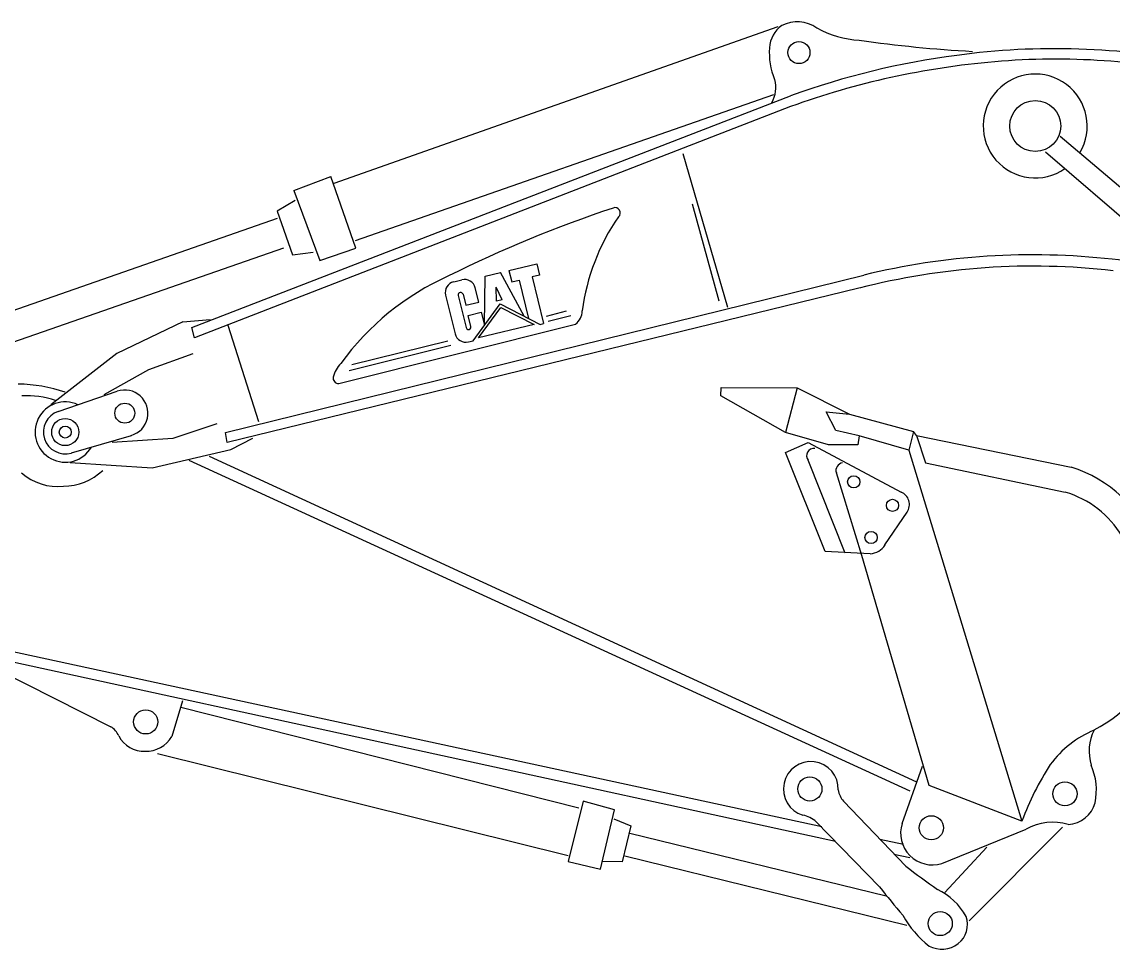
# Model space of a CAD drawing. Header units: centimetres. Extents: x 56177 to 99483, y 493 to 15482.
# Drawn here: x 57582 to 58018.5, y 2002.6 to 2373.7 of the extents above; entities that cross this region are included whole.
import ezdxf

# ---------------------------------------------------------------- set-up
doc = ezdxf.new("R2010")
doc.units = ezdxf.units.CM
doc.header["$MEASUREMENT"] = 0

# ---------------------------------------------------------------- blocks, each defined once
blk = doc.blocks.new('A$C6A4A5C65')
for p, q in [((2178, 3104.4), (3954.6, 3731)), ((1608.5, 2527.4), (4004.1, 3454.2)), ((2263.6, 2875.2), (3937.4, 3459)), ((3955.1, 3393), (1620.2, 2485.6)), ((5082.9, 3292.7), (5555.6, 2891)), ((3572.9, 3223.5), (3752.1, 2607.8)), ((5023.1, 3229.8), (5495.8, 2823.7)), ((2017.3, 3075.7), (2165, 3131.8)), ((2265.7, 2844.5), (2165, 3131.8)), ((2017.3, 3075.7), (2120.6, 2794.9)), ((2022.6, 3035.2), (1950.7, 2992.1)), ((3718.6, 2631.7), (3611.1, 3020.7)), ((1950.7, 2992.1), (2012.1, 2818.4)), ((184, 2346.7), (1951.1, 2964.8)), ((471.7, 2321.3), (1976.6, 2845.3)), ((2120.6, 2794.9), (2265.7, 2844.5)), ((2012.1, 2818.4), (2094.4, 2828.9)), ((2877.4, 2754.6), (2988.5, 2781.8)), ((2877.4, 2754.6), (2888.5, 2709.5)), ((2988.5, 2781.8), (2999.5, 2736.6)), ((1744.4, 2106.9), (4296.7, 2736.7)), ((2656.4, 2710), (2689.3, 2718.1)), ((2780.3, 2537.4), (2783, 2732.2)), ((2783, 2732.2), (2843.7, 2747)), ((2938, 2572.1), (2843.7, 2747)), ((2888.5, 2709.5), (2918.2, 2716.7)), ((2918.2, 2716.7), (2955.8, 2563)), ((2999.5, 2736.6), (2969.8, 2729.4)), ((2969.8, 2729.4), (3015.5, 2542.9)), ((4277.6, 2684.2), (1750.9, 2066.4)), ((2756.4, 2628.6), (2742.3, 2685.9)), ((2849.9, 2637.8), (2825.8, 2688.6)), ((2828, 2632.4), (2825.8, 2688.6)), ((2624.2, 2657), (2662.3, 2501.6)), ((2674.6, 2655), (2706.1, 2526.6)), ((2694, 2659.8), (2704.7, 2615.9)), ((2704.7, 2615.9), (2756.4, 2628.6)), ((2733.7, 2473.9), (2841.8, 2621.2)), ((2849.9, 2637.8), (2828, 2632.4)), ((2841.8, 2621.2), (3001.7, 2539.6)), ((2714.7, 2575.2), (2766.3, 2587.9)), ((2755.8, 2485.6), (2845.1, 2607.2)), ((2766.3, 2587.9), (2779.1, 2535.8)), ((2845.1, 2607.2), (2978, 2539.3)), ((3027.2, 2571.7), (3107.3, 2593.4)), ((1573.2, 2549.6), (1309.1, 2422.9)), ((1573.2, 2549.6), (1683, 2558.7)), ((1753.6, 2536.5), (1876.4, 2151.3)), ((2196.7, 2303.5), (3144, 2540.1)), ((2725.4, 2531.4), (2714.7, 2575.2)), ((2978, 2539.3), (2755.8, 2485.6)), ((3001.7, 2539.6), (3015.5, 2542.9)), ((3033.9, 2551.7), (3125.6, 2575.1)), ((1620.2, 2485.6), (1608.5, 2527.4)), ((2238.3, 2355.1), (2645.3, 2456.8)), ((2248.4, 2378.5), (2633.6, 2473.4)), ((2715.3, 2469.4), (2733.7, 2473.9)), ((1309.1, 2422.9), (1045.1, 2217.9)), ((1437.2, 2358.9), (1615, 2422.9)), ((1258.2, 2258.3), (1437.2, 2358.9)), ((1074.6, 2191.1), (1310.9, 2271.8)), ((3724.9, 2254), (3726.5, 2287)), ((3726.5, 2287), (4030.3, 2285.3)), ((4030.3, 2285.3), (3984.1, 2107.2)), ((4030.3, 2285.3), (4239.9, 2179.8)), ((3984.1, 2107.2), (3724.9, 2254)), ((4145.8, 2189.7), (4239.9, 2179.8)), ((4185.4, 2115.4), (4145.8, 2189.7)), ((1709.1, 2142.1), (1532.7, 2083.4)), ((4239.9, 2179.8), (4495.8, 2110.5)), ((1750.9, 2066.4), (1744.4, 2106.9)), ((4155.7, 2057.7), (3984.1, 2107.2)), ((4277.9, 2094), (4185.4, 2115.4)), ((4495.8, 2110.5), (4476.7, 2036.2)), ((4507.8, 2094.6), (4495.8, 2110.5)), ((1127.4, 2024.8), (1367.1, 2095.1)), ((1532.7, 2083.4), (1290.9, 2066.4)), ((1765.3, 2039), (1852.9, 2084.7)), ((3983.1, 2026.1), (4074.7, 2066.7)), ((4074.7, 2066.7), (4446.2, 1868.5)), ((4272.9, 2057.7), (4155.7, 2057.7)), ((4277.9, 2094), (4272.9, 2057.7)), ((4476.7, 2036.2), (4277.9, 2094)), ((4507.8, 2094.6), (5126.5, 1968.2)), ((4507.8, 2094.6), (4543.3, 1985.9)), ((1450.3, 1965.8), (1765.3, 2039)), ((1677.8, 2011.9), (4507.9, 708.7)), ((4142.5, 1631), (3983.1, 2026.1)), ((4476.7, 2036.2), (4929.5, 551.9)), ((1122.2, 1986.7), (1450.3, 1965.8)), ((1597.3, 1996.4), (4481.6, 672.5)), ((4222.3, 1624.5), (4074.7, 1995.6)), ((4543.3, 1985.9), (5102.8, 1867.7)), ((4288.4, 1614.3), (4187.1, 1945.6)), ((4381.6, 1656.6), (4470.3, 1788.3)), ((4322.5, 1621.3), (4142.5, 1631)), ((4558.1, 694.3), (4288.4, 1614.3)), ((655.4, 1281.4), (4128.7, 529.4)), ((636.8, 1244.2), (4183.9, 470.9)), ((712, 1218.5), (1284.7, 929)), ((1571.6, 1033.6), (1528.9, 890.4)), ((1565.6, 1007.3), (3157.5, 604.7)), ((1471.6, 822.8), (3113.9, 413.4)), ((4449.9, 542.5), (4532, 771.8)), ((4929.5, 551.9), (4558.1, 694.3)), ((3175, 630.9), (3114.1, 389.8)), ((3299.8, 596.3), (3175, 630.9)), ((4215.4, 631.2), (4465, 371.8)), ((3243.4, 359.8), (3299.8, 596.3)), ((3296.8, 561), (3364.4, 532.5)), ((3364.4, 532.5), (3330.6, 388.3)), ((4106.5, 549.2), (4359.5, 288.1)), ((4717.9, 152.5), (5091.5, 527.4)), ((3361.4, 503), (4386.3, 253.1)), ((4609, 381.8), (4945.8, 519.1)), ((4360.6, 479.2), (4455.2, 458.7)), ((4620.8, 266.4), (4788.3, 447.1)), ((3341, 413.3), (4469.2, 134.9)), ((4417.4, 420), (4481.6, 406)), ((3114.1, 389.8), (3243.4, 359.8)), ((3330.6, 388.3), (3253.2, 389.8))]:
    blk.add_line(p, q)
for centre, radius in [((4037.4, 3627.3), 44.1), ((4982.5, 3333.3), 102), ((1340.9, 2184.1), 39.9), ((1102.8, 2108.5), 54.3), ((1102.8, 2108.5), 23.8), ((4256.4, 1909.3), 24.5), ((4411.6, 1815.3), 24.5), ((4325.8, 1686.7), 24.5), ((1424.5, 948.7), 48.3), ((4081.1, 680.2), 48.3), ((5101.3, 660.8), 48.3), ((4566.9, 524.9), 48.3), ((4602.5, 141.5), 48.3)]:
    blk.add_circle(centre, radius)
for centre, radius, start, end in [((4041.1, 3637.3), 122.1, 126.285, 175.768), ((4030.3, 3613.3), 136.9, 55.0392, 116.6549), ((4307.9, 4095.1), 419.8, 241.6695, 266.0299), ((5038.4, 9095.8), 5472.5, 262.022, 266.7836), ((4198.5, 3627.6), 279.8, 176.1596, 202.6424), ((5062, 755.3), 2887.5, 78.4082, 97.8316), ((5091.4, 404.7), 3197.1, 95.8443, 110.8196), ((5079.4, 481.3), 3161.4, 97.4677, 109.8854), ((5062.7, 831), 2770.1, 78.0303, 96.1514), ((4982.5, 3333.3), 207.9, 329.0817, 304.8296), ((3826.4, 3486.5), 118.7, 329.7077, 16.3174), ((4929, -1895.5), 5166, 108.4505, 116.3598), ((4012.9, 2485.1), 849.2, 145.1823, 172.6731), ((3302, 2985.7), 20.9, 311.0413, 112.5253), ((4971.4, -24.5), 2842.4, 83.5504, 103.731), ((4253.2, -7756.3), 10607.1, 83.32084, 84.3868), ((4974.2, -15.7), 2788.2, 83.4084, 104.4666), ((3082, 1744.5), 1085.1, 114.3113, 143.9246), ((2666.8, 2667.4), 43.9, 103.76, 193.76), ((2699.7, 2675.5), 43.9, 13.76, 103.76), ((2684.3, 2657.4), 9.97, 13.76, 193.76), ((3098.8, 2596), 71.9, 308.9074, 357.92), ((2704.9, 2512.1), 43.9, 193.76, 283.76), ((2715.8, 2529), 9.97, 193.76, 13.76), ((2303.2, 2293), 133.6, 137.3633, 164.5349), ((2194.8, 2324.1), 20.8, 167.5817, 275.1481), ((904.4, 1679.6), 621.1, 71.3646, 89.1225), ((1340.9, 2184.1), 92.7, 286.356, 108.8699), ((948.7, 1882.9), 370.6, 71.8474, 93.0394), ((1102.8, 2108.5), 120.7, 65.1475, 330.0784), ((1102.8, 2108.5), 87.3, 108.8699, 286.356), ((4096.9, 2014.2), 29, 81.432, 220.0036), ((4215.3, 1955.4), 29.9, 96.6861, 199.2552), ((4972, 1473), 518.7, 20.5367, 72.6695), ((1072.7, 2109.1), 218.5, 228.6258, 276.0177), ((1093.8, 2121.8), 230.1, 270.4323, 313.6491), ((4424.7, 1818.3), 54.6, 326.6671, 66.8943), ((4991.7, 1489.8), 393.9, 30.8168, 73.6088), ((4317.7, 1696.6), 75.4, 273.6888, 328.0085), ((4966.6, 1406.1), 550.6, 297.1675, 26.8741), ((1246.9, 863.5), 75.6, 22.5929, 59.9987), ((1416.9, 944.5), 112.9, 207.4077, 272.811), ((1428.3, 947.1), 115.5, 267.0922, 330.5742), ((5392.5, 513.4), 438.9, 113.4216, 142.8683), ((5383.8, 832.1), 185.9, 153.1183, 197.7256), ((4085.1, 680), 109.8, 358.0435, 252.9816), ((6030.6, 143.8), 1174.3, 147.29, 159.6625), ((4961.1, 673.3), 266, 349.4598, 22.6062), ((4283.3, 689.5), 89.5, 188.4863, 220.6512), ((5107.9, 657.6), 119.4, 273.3045, 343.9633), ((4035.8, 471.4), 105.1, 47.7536, 80.6302), ((4571.7, 504), 127.8, 162.468, 286.9853), ((5053, 329.5), 217.8, 73.5239, 119.5128), ((6202.4, 2582.5), 2811.7, 231.8353, 235.0387), ((12322.8, 6738.3), 10247.9, 219.00667, 219.82729), ((4483, 48.2), 254.2, 28.597, 64.8007), ((4804.9, 369.4), 402.4, 208.9359, 232.1314), ((4615.5, 137.6), 96.2, 307.7337, 19.5518), ((4608.5, 147.1), 108, 241.9914, 307.5933)]:
    blk.add_arc(centre, radius, start, end)

msp = doc.modelspace()

# ---------------------------------------------------------------- block references
at = {"xscale": 0.0999999999294232, "yscale": 0.0999999999294232, "zscale": 0.0999999999294232}
msp.add_blockref('A$C6A4A5C65', (57489.07, 1998.69), dxfattribs=at)

doc.saveas('drawing.dxf')
